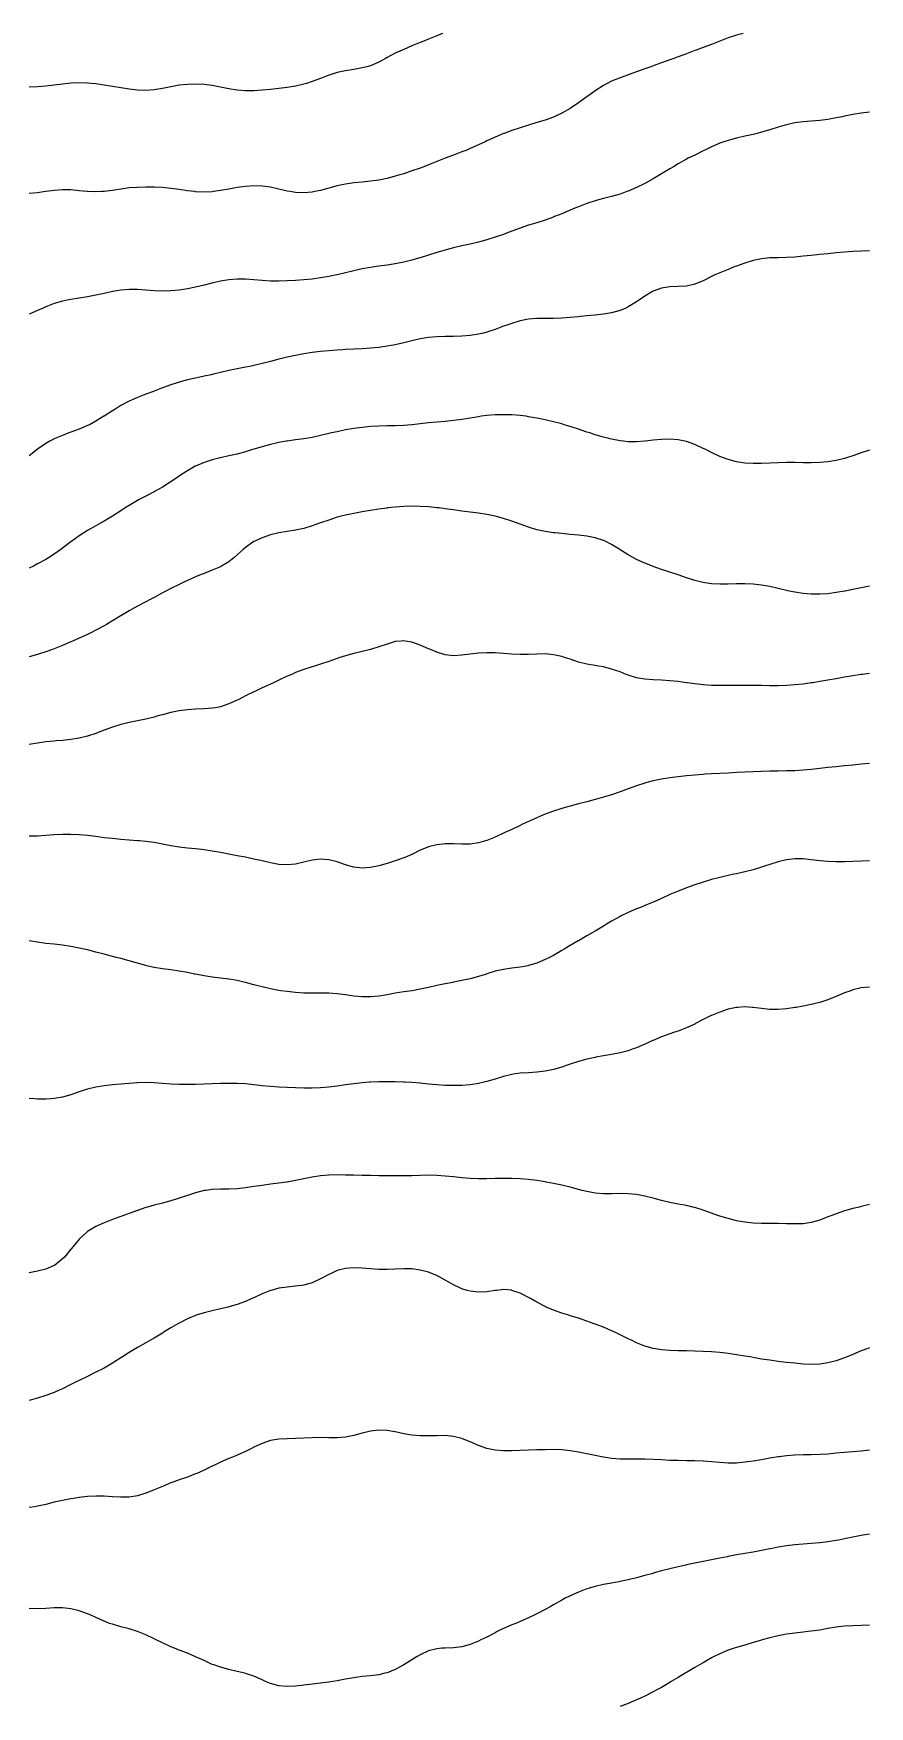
# Model space of a CAD drawing. Header units: metres. Extents: x 410949 to 411151, y 3924149 to 3924351.
# Drawn here: x 411049.9 to 411150.9, y 3924149.1 to 3924351.1 of the extents above; entities that cross this region are included whole.
import ezdxf

# ---------------------------------------------------------------- set-up
doc = ezdxf.new("R2010")
doc.units = ezdxf.units.M
doc.layers.add('C-CONTO-1FT', color=8, linetype='Continuous')

msp = doc.modelspace()

# ---------------------------------------------------------------- linework, layer by layer
at = {"layer": 'C-CONTO-1FT'}
for points in [[(411135.6, 3924351.12), (411134.8, 3924350.91), (411133.79, 3924350.58), (411132.79, 3924350.2), (411132.58, 3924350.12), (411131.78, 3924349.8), (411130.78, 3924349.42), (411129.95, 3924349.11), (411129.77, 3924349.05), (411128.77, 3924348.68), (411127.76, 3924348.31), (411127.22, 3924348.11), (411126.76, 3924347.94), (411125.75, 3924347.58), (411124.75, 3924347.21), (411124.44, 3924347.1), (411123.74, 3924346.85), (411122.74, 3924346.48), (411121.73, 3924346.13), (411121.64, 3924346.1), (411120.73, 3924345.78), (411119.72, 3924345.36), (411119.19, 3924345.09), (411118.72, 3924344.84), (411117.71, 3924344.19), (411117.57, 3924344.09), (411116.71, 3924343.48), (411116.16, 3924343.08), (411115.7, 3924342.76), (411114.7, 3924342.08), (411114.7, 3924342.08), (411113.69, 3924341.5), (411112.79, 3924341.07), (411112.69, 3924341.03), (411111.68, 3924340.67), (411110.68, 3924340.37), (411109.68, 3924340.07), (411109.67, 3924340.07), (411108.67, 3924339.74), (411107.66, 3924339.4), (411106.75, 3924339.06), (411106.66, 3924339.03), (411105.65, 3924338.61), (411104.65, 3924338.15), (411104.45, 3924338.06), (411103.64, 3924337.68), (411102.64, 3924337.23), (411102.21, 3924337.05), (411101.63, 3924336.82), (411100.63, 3924336.44), (411099.62, 3924336.05), (411099.62, 3924336.05), (411098.62, 3924335.66), (411097.61, 3924335.26), (411097.03, 3924335.04), (411096.61, 3924334.88), (411095.6, 3924334.52), (411094.6, 3924334.18), (411094.13, 3924334.04), (411093.59, 3924333.88), (411092.59, 3924333.62), (411091.58, 3924333.43), (411090.58, 3924333.29), (411089.57, 3924333.18), (411088.57, 3924333.07), (411088.35, 3924333.03), (411087.56, 3924332.92), (411086.56, 3924332.71), (411085.55, 3924332.44), (411084.55, 3924332.17), (411083.88, 3924332.03), (411083.54, 3924331.97), (411082.54, 3924331.89), (411081.53, 3924331.93), (411080.88, 3924332.03), (411080.53, 3924332.09), (411079.52, 3924332.33), (411078.52, 3924332.56), (411077.51, 3924332.7), (411076.51, 3924332.72), (411075.5, 3924332.66), (411074.5, 3924332.52), (411073.49, 3924332.34), (411072.49, 3924332.15), (411071.62, 3924332.03), (411071.48, 3924332.01), (411070.48, 3924331.97), (411069.47, 3924332.02), (411069.36, 3924332.03), (411068.47, 3924332.14), (411067.46, 3924332.29), (411066.46, 3924332.42), (411065.45, 3924332.52), (411064.45, 3924332.57), (411063.44, 3924332.58), (411062.44, 3924332.54), (411061.43, 3924332.47), (411060.43, 3924332.34), (411059.42, 3924332.18), (411058.42, 3924332.05), (411058.15, 3924332.03), (411057.41, 3924331.99), (411056.41, 3924332.03), (411056.37, 3924332.03), (411055.4, 3924332.14), (411054.4, 3924332.24), (411053.39, 3924332.26), (411052.39, 3924332.17), (411051.38, 3924332.03), (411051.35, 3924332.03), (411050.38, 3924331.9), (411049.37, 3924331.8)], [(411099.3, 3924351.12), (411098.62, 3924350.83), (411097.61, 3924350.42), (411096.85, 3924350.12), (411096.61, 3924350.02), (411095.6, 3924349.62), (411094.6, 3924349.2), (411094.4, 3924349.11), (411093.59, 3924348.74), (411092.59, 3924348.21), (411092.4, 3924348.11), (411091.58, 3924347.67), (411090.58, 3924347.23), (411090.14, 3924347.1), (411089.57, 3924346.96), (411088.57, 3924346.79), (411087.56, 3924346.63), (411086.56, 3924346.4), (411085.59, 3924346.1), (411085.55, 3924346.09), (411084.55, 3924345.69), (411083.54, 3924345.31), (411082.88, 3924345.09), (411082.54, 3924344.99), (411081.53, 3924344.76), (411080.53, 3924344.61), (411079.52, 3924344.49), (411078.52, 3924344.37), (411077.51, 3924344.26), (411076.51, 3924344.18), (411075.5, 3924344.18), (411074.5, 3924344.28), (411073.49, 3924344.45), (411072.49, 3924344.66), (411071.48, 3924344.84), (411070.48, 3924344.96), (411069.47, 3924345.01), (411068.47, 3924344.98), (411067.46, 3924344.87), (411066.46, 3924344.68), (411065.45, 3924344.47), (411064.45, 3924344.3), (411063.44, 3924344.22), (411062.44, 3924344.26), (411061.43, 3924344.38), (411060.43, 3924344.56), (411059.42, 3924344.74), (411058.42, 3924344.9), (411057.41, 3924345.04), (411056.83, 3924345.09), (411056.41, 3924345.14), (411055.4, 3924345.18), (411054.4, 3924345.14), (411054.05, 3924345.09), (411053.39, 3924345.02), (411052.39, 3924344.88), (411051.38, 3924344.76), (411050.38, 3924344.69), (411049.37, 3924344.65)], [(411150.88, 3924341.63), (411149.87, 3924341.52), (411148.87, 3924341.34), (411147.86, 3924341.13), (411147.59, 3924341.07), (411146.86, 3924340.92), (411145.85, 3924340.75), (411144.85, 3924340.62), (411143.84, 3924340.53), (411142.84, 3924340.45), (411141.83, 3924340.32), (411140.83, 3924340.11), (411140.67, 3924340.07), (411139.82, 3924339.83), (411138.82, 3924339.5), (411137.81, 3924339.2), (411137.31, 3924339.06), (411136.81, 3924338.94), (411135.8, 3924338.71), (411134.8, 3924338.48), (411133.79, 3924338.22), (411133.28, 3924338.06), (411132.79, 3924337.88), (411131.78, 3924337.44), (411130.96, 3924337.05), (411130.78, 3924336.96), (411129.77, 3924336.45), (411128.97, 3924336.05), (411128.77, 3924335.94), (411127.76, 3924335.39), (411127.18, 3924335.04), (411126.76, 3924334.8), (411125.75, 3924334.17), (411125.55, 3924334.04), (411124.75, 3924333.57), (411123.8, 3924333.03), (411123.74, 3924333.01), (411122.74, 3924332.52), (411121.73, 3924332.09), (411121.57, 3924332.03), (411120.73, 3924331.74), (411119.72, 3924331.44), (411118.72, 3924331.18), (411118.14, 3924331.02), (411117.71, 3924330.91), (411116.71, 3924330.59), (411115.7, 3924330.21), (411115.26, 3924330.02), (411114.7, 3924329.78), (411113.69, 3924329.35), (411112.83, 3924329.02), (411112.69, 3924328.96), (411111.68, 3924328.6), (411110.68, 3924328.28), (411109.83, 3924328.01), (411109.67, 3924327.96), (411108.67, 3924327.6), (411107.66, 3924327.24), (411107.02, 3924327.01), (411106.66, 3924326.87), (411105.65, 3924326.51), (411104.65, 3924326.19), (411103.93, 3924326), (411103.64, 3924325.92), (411102.64, 3924325.68), (411101.63, 3924325.47), (411100.63, 3924325.24), (411099.72, 3924325), (411099.62, 3924324.97), (411098.62, 3924324.67), (411097.61, 3924324.36), (411096.61, 3924324.05), (411096.39, 3924323.99), (411095.6, 3924323.77), (411094.6, 3924323.52), (411093.59, 3924323.32), (411092.59, 3924323.16), (411091.58, 3924323.02), (411091.32, 3924322.99), (411090.58, 3924322.87), (411089.57, 3924322.69), (411088.57, 3924322.47), (411087.56, 3924322.23), (411086.56, 3924321.98), (411086.54, 3924321.98), (411085.55, 3924321.77), (411084.55, 3924321.6), (411083.54, 3924321.47), (411082.54, 3924321.37), (411081.53, 3924321.3), (411080.53, 3924321.24), (411079.52, 3924321.21), (411078.52, 3924321.23), (411077.51, 3924321.3), (411076.51, 3924321.39), (411075.5, 3924321.45), (411074.5, 3924321.45), (411073.49, 3924321.36), (411072.49, 3924321.2), (411071.48, 3924320.99), (411071.44, 3924320.98), (411070.48, 3924320.74), (411069.47, 3924320.5), (411068.47, 3924320.29), (411067.46, 3924320.13), (411066.46, 3924320.04), (411065.45, 3924320.02), (411064.45, 3924320.06), (411063.44, 3924320.15), (411062.44, 3924320.22), (411061.43, 3924320.22), (411060.43, 3924320.13), (411059.47, 3924319.97), (411059.42, 3924319.96), (411058.42, 3924319.74), (411057.41, 3924319.53), (411056.41, 3924319.34), (411055.4, 3924319.18), (411054.4, 3924319.01), (411054.17, 3924318.97), (411053.39, 3924318.8), (411052.39, 3924318.51), (411051.38, 3924318.12), (411051.04, 3924317.96), (411050.38, 3924317.66), (411049.37, 3924317.22)], [(411150.88, 3924324.89), (411149.87, 3924324.85), (411148.87, 3924324.8), (411147.86, 3924324.73), (411146.86, 3924324.63), (411145.85, 3924324.53), (411144.85, 3924324.43), (411143.84, 3924324.32), (411142.84, 3924324.22), (411141.83, 3924324.13), (411140.83, 3924324.07), (411139.82, 3924324.05), (411138.82, 3924324.02), (411138.52, 3924323.99), (411137.81, 3924323.92), (411136.81, 3924323.7), (411135.8, 3924323.39), (411134.8, 3924323.04), (411134.63, 3924322.99), (411133.79, 3924322.63), (411132.79, 3924322.23), (411132.19, 3924321.98), (411131.78, 3924321.77), (411130.78, 3924321.27), (411130.05, 3924320.98), (411129.77, 3924320.85), (411128.77, 3924320.63), (411127.76, 3924320.58), (411126.76, 3924320.54), (411125.75, 3924320.38), (411124.75, 3924320.03), (411124.65, 3924319.97), (411123.74, 3924319.42), (411123.09, 3924318.97), (411122.74, 3924318.72), (411121.73, 3924318.1), (411121.43, 3924317.96), (411120.73, 3924317.66), (411119.72, 3924317.38), (411118.72, 3924317.22), (411117.71, 3924317.12), (411116.71, 3924317.03), (411115.96, 3924316.96), (411115.7, 3924316.93), (411114.7, 3924316.83), (411113.69, 3924316.76), (411112.69, 3924316.73), (411111.68, 3924316.73), (411110.68, 3924316.7), (411109.67, 3924316.61), (411108.67, 3924316.41), (411107.66, 3924316.12), (411107.18, 3924315.95), (411106.66, 3924315.77), (411105.65, 3924315.39), (411104.65, 3924315.05), (411104.24, 3924314.95), (411103.64, 3924314.8), (411102.64, 3924314.64), (411101.63, 3924314.56), (411100.63, 3924314.53), (411099.62, 3924314.52), (411098.62, 3924314.5), (411097.61, 3924314.41), (411096.61, 3924314.25), (411095.6, 3924314.03), (411095.25, 3924313.94), (411094.6, 3924313.78), (411093.59, 3924313.55), (411092.59, 3924313.35), (411091.58, 3924313.21), (411090.58, 3924313.12), (411089.57, 3924313.06), (411088.57, 3924313.01), (411087.56, 3924312.96), (411087.26, 3924312.94), (411086.56, 3924312.89), (411085.55, 3924312.81), (411084.55, 3924312.72), (411083.54, 3924312.61), (411082.54, 3924312.45), (411081.53, 3924312.26), (411080.53, 3924312.04), (411080.06, 3924311.93), (411079.52, 3924311.8), (411078.52, 3924311.53), (411077.51, 3924311.28), (411076.51, 3924311.03), (411076, 3924310.93), (411075.5, 3924310.82), (411074.5, 3924310.63), (411073.49, 3924310.43), (411072.49, 3924310.2), (411071.48, 3924309.96), (411071.33, 3924309.92), (411070.48, 3924309.73), (411069.47, 3924309.52), (411068.47, 3924309.3), (411067.46, 3924309.03), (411067.11, 3924308.92), (411066.46, 3924308.7), (411065.45, 3924308.32), (411064.45, 3924307.94), (411064.36, 3924307.91), (411063.44, 3924307.57), (411062.44, 3924307.19), (411061.8, 3924306.91), (411061.43, 3924306.74), (411060.43, 3924306.19), (411059.95, 3924305.9), (411059.42, 3924305.57), (411058.42, 3924304.91), (411058.39, 3924304.9), (411057.41, 3924304.32), (411056.63, 3924303.89), (411056.41, 3924303.78), (411055.4, 3924303.36), (411054.4, 3924302.97), (411054.17, 3924302.89), (411053.39, 3924302.6), (411052.39, 3924302.17), (411051.86, 3924301.88), (411051.38, 3924301.61), (411050.38, 3924300.92), (411050.31, 3924300.88), (411049.37, 3924300.14)], [(411150.88, 3924300.83), (411149.87, 3924300.5), (411148.87, 3924300.12), (411148.11, 3924299.87), (411147.86, 3924299.8), (411146.86, 3924299.57), (411145.85, 3924299.42), (411144.85, 3924299.34), (411143.84, 3924299.3), (411142.84, 3924299.3), (411141.83, 3924299.31), (411140.83, 3924299.31), (411139.82, 3924299.29), (411138.82, 3924299.25), (411137.81, 3924299.21), (411136.81, 3924299.2), (411135.8, 3924299.26), (411134.8, 3924299.41), (411133.79, 3924299.67), (411133.25, 3924299.87), (411132.79, 3924300.05), (411131.78, 3924300.52), (411131.09, 3924300.88), (411130.78, 3924301.03), (411129.77, 3924301.48), (411128.77, 3924301.84), (411128.57, 3924301.88), (411127.76, 3924302.05), (411126.76, 3924302.13), (411125.75, 3924302.12), (411124.75, 3924302.01), (411123.77, 3924301.88), (411123.74, 3924301.88), (411122.74, 3924301.8), (411121.73, 3924301.81), (411121.14, 3924301.88), (411120.73, 3924301.93), (411119.72, 3924302.14), (411118.72, 3924302.4), (411117.71, 3924302.68), (411117.07, 3924302.89), (411116.71, 3924303), (411115.7, 3924303.33), (411114.7, 3924303.67), (411113.97, 3924303.89), (411113.69, 3924303.98), (411112.69, 3924304.24), (411111.68, 3924304.46), (411110.68, 3924304.66), (411109.67, 3924304.85), (411109.4, 3924304.9), (411108.67, 3924304.99), (411107.66, 3924305.07), (411106.66, 3924305.09), (411105.65, 3924305.06), (411104.65, 3924304.98), (411103.97, 3924304.9), (411103.64, 3924304.85), (411102.64, 3924304.69), (411101.63, 3924304.52), (411100.63, 3924304.38), (411099.62, 3924304.28), (411098.62, 3924304.2), (411097.61, 3924304.11), (411096.61, 3924304), (411095.63, 3924303.89), (411095.6, 3924303.89), (411094.6, 3924303.81), (411093.59, 3924303.77), (411092.59, 3924303.75), (411091.58, 3924303.72), (411090.58, 3924303.66), (411089.57, 3924303.57), (411088.57, 3924303.43), (411087.56, 3924303.26), (411086.56, 3924303.04), (411085.88, 3924302.89), (411085.55, 3924302.81), (411084.55, 3924302.57), (411083.54, 3924302.36), (411082.54, 3924302.2), (411081.53, 3924302.05), (411080.53, 3924301.91), (411080.39, 3924301.88), (411079.52, 3924301.72), (411078.52, 3924301.5), (411077.51, 3924301.23), (411076.51, 3924300.93), (411076.32, 3924300.88), (411075.5, 3924300.63), (411074.5, 3924300.35), (411073.49, 3924300.11), (411072.49, 3924299.89), (411072.42, 3924299.87), (411071.48, 3924299.64), (411070.48, 3924299.32), (411069.47, 3924298.9), (411069.4, 3924298.87), (411068.47, 3924298.33), (411067.76, 3924297.86), (411067.46, 3924297.66), (411066.46, 3924296.97), (411066.28, 3924296.86), (411065.45, 3924296.34), (411064.56, 3924295.85), (411064.45, 3924295.79), (411063.44, 3924295.27), (411062.64, 3924294.85), (411062.44, 3924294.74), (411061.43, 3924294.14), (411060.95, 3924293.84), (411060.43, 3924293.5), (411059.42, 3924292.85), (411059.41, 3924292.84), (411058.42, 3924292.23), (411057.7, 3924291.83), (411057.41, 3924291.67), (411056.41, 3924291.1), (411055.95, 3924290.83), (411055.4, 3924290.47), (411054.5, 3924289.82), (411054.4, 3924289.74), (411053.39, 3924288.97), (411053.19, 3924288.82), (411052.39, 3924288.26), (411051.69, 3924287.81), (411051.38, 3924287.63), (411050.38, 3924287.07), (411049.88, 3924286.81), (411049.37, 3924286.55)], [(411150.88, 3924284.38), (411149.87, 3924284.19), (411148.87, 3924283.98), (411147.94, 3924283.79), (411147.86, 3924283.77), (411146.86, 3924283.61), (411145.85, 3924283.48), (411144.85, 3924283.42), (411143.84, 3924283.42), (411142.84, 3924283.49), (411141.83, 3924283.65), (411141.18, 3924283.79), (411140.83, 3924283.87), (411139.82, 3924284.12), (411138.82, 3924284.35), (411137.81, 3924284.53), (411136.81, 3924284.64), (411135.8, 3924284.68), (411134.8, 3924284.67), (411133.79, 3924284.64), (411132.79, 3924284.62), (411131.78, 3924284.68), (411130.97, 3924284.8), (411130.78, 3924284.83), (411129.77, 3924285.07), (411128.77, 3924285.39), (411127.76, 3924285.75), (411127.62, 3924285.8), (411126.76, 3924286.09), (411125.75, 3924286.42), (411124.75, 3924286.77), (411124.65, 3924286.81), (411123.74, 3924287.16), (411122.74, 3924287.62), (411122.36, 3924287.81), (411121.73, 3924288.17), (411120.73, 3924288.79), (411120.69, 3924288.82), (411119.72, 3924289.41), (411118.93, 3924289.82), (411118.72, 3924289.91), (411117.71, 3924290.22), (411116.71, 3924290.42), (411115.7, 3924290.55), (411114.7, 3924290.65), (411113.69, 3924290.75), (411112.91, 3924290.83), (411112.69, 3924290.85), (411111.68, 3924290.99), (411110.68, 3924291.2), (411109.67, 3924291.5), (411108.78, 3924291.83), (411108.67, 3924291.87), (411107.66, 3924292.24), (411106.66, 3924292.57), (411105.67, 3924292.84), (411105.65, 3924292.84), (411104.65, 3924293.03), (411103.64, 3924293.19), (411102.64, 3924293.33), (411101.63, 3924293.46), (411100.63, 3924293.6), (411099.62, 3924293.74), (411098.88, 3924293.84), (411098.62, 3924293.87), (411097.61, 3924293.97), (411096.61, 3924294.03), (411095.6, 3924294.05), (411094.6, 3924294.01), (411093.59, 3924293.94), (411092.64, 3924293.84), (411092.59, 3924293.83), (411091.58, 3924293.69), (411090.58, 3924293.52), (411089.57, 3924293.36), (411088.57, 3924293.18), (411087.56, 3924292.97), (411087.04, 3924292.84), (411086.56, 3924292.71), (411085.55, 3924292.38), (411084.55, 3924292.02), (411083.99, 3924291.83), (411083.54, 3924291.66), (411082.54, 3924291.36), (411081.53, 3924291.15), (411080.53, 3924291), (411079.52, 3924290.83), (411079.5, 3924290.83), (411078.52, 3924290.58), (411077.51, 3924290.24), (411076.6, 3924289.82), (411076.51, 3924289.77), (411075.5, 3924289.06), (411075.19, 3924288.82), (411074.5, 3924288.17), (411074.08, 3924287.81), (411073.49, 3924287.34), (411072.61, 3924286.81), (411072.49, 3924286.74), (411071.48, 3924286.33), (411070.48, 3924285.94), (411070.15, 3924285.8), (411069.47, 3924285.53), (411068.47, 3924285.08), (411067.87, 3924284.8), (411067.46, 3924284.6), (411066.46, 3924284.1), (411065.87, 3924283.79), (411065.45, 3924283.57), (411064.45, 3924283.03), (411063.99, 3924282.79), (411063.44, 3924282.5), (411062.44, 3924281.98), (411062.09, 3924281.78), (411061.43, 3924281.42), (411060.43, 3924280.82), (411060.35, 3924280.78), (411059.42, 3924280.21), (411058.69, 3924279.77), (411058.42, 3924279.62), (411057.41, 3924279.07), (411056.81, 3924278.77), (411056.41, 3924278.57), (411055.4, 3924278.11), (411054.6, 3924277.76), (411054.4, 3924277.67), (411053.39, 3924277.24), (411052.39, 3924276.83), (411052.17, 3924276.76), (411051.38, 3924276.47), (411050.38, 3924276.16), (411049.37, 3924275.87)], [(411150.88, 3924273.84), (411150.02, 3924273.74), (411149.87, 3924273.72), (411148.87, 3924273.57), (411147.86, 3924273.4), (411146.86, 3924273.22), (411145.85, 3924273.04), (411144.85, 3924272.87), (411144.04, 3924272.74), (411143.84, 3924272.71), (411142.84, 3924272.57), (411141.83, 3924272.47), (411140.83, 3924272.41), (411139.82, 3924272.38), (411138.82, 3924272.38), (411137.81, 3924272.4), (411136.81, 3924272.42), (411135.8, 3924272.42), (411134.8, 3924272.41), (411133.79, 3924272.4), (411132.79, 3924272.39), (411131.78, 3924272.42), (411130.78, 3924272.49), (411129.77, 3924272.61), (411128.83, 3924272.74), (411128.77, 3924272.74), (411127.76, 3924272.87), (411126.76, 3924272.97), (411125.75, 3924273.03), (411124.75, 3924273.07), (411123.74, 3924273.15), (411122.74, 3924273.34), (411121.73, 3924273.65), (411121.49, 3924273.74), (411120.73, 3924274.04), (411119.72, 3924274.39), (411118.72, 3924274.65), (411118.14, 3924274.75), (411117.71, 3924274.82), (411116.71, 3924274.98), (411115.7, 3924275.22), (411114.7, 3924275.56), (411114.14, 3924275.75), (411113.69, 3924275.89), (411112.69, 3924276.12), (411111.68, 3924276.22), (411110.68, 3924276.2), (411109.67, 3924276.15), (411108.67, 3924276.14), (411107.66, 3924276.19), (411106.66, 3924276.27), (411105.65, 3924276.34), (411104.65, 3924276.36), (411103.64, 3924276.3), (411102.64, 3924276.17), (411101.63, 3924276.05), (411100.63, 3924276), (411099.62, 3924276.12), (411098.62, 3924276.41), (411097.82, 3924276.76), (411097.61, 3924276.84), (411096.61, 3924277.28), (411095.6, 3924277.63), (411094.77, 3924277.76), (411094.6, 3924277.79), (411094.3, 3924277.76), (411093.59, 3924277.7), (411092.59, 3924277.4), (411091.58, 3924277.05), (411090.59, 3924276.76), (411090.58, 3924276.75), (411089.57, 3924276.49), (411088.57, 3924276.26), (411087.56, 3924276), (411086.77, 3924275.75), (411086.56, 3924275.68), (411085.55, 3924275.31), (411084.55, 3924274.98), (411083.82, 3924274.75), (411083.54, 3924274.66), (411082.54, 3924274.34), (411081.53, 3924273.95), (411081.1, 3924273.74), (411080.53, 3924273.51), (411079.52, 3924273.05), (411078.88, 3924272.74), (411078.52, 3924272.57), (411077.51, 3924272.11), (411076.7, 3924271.73), (411076.51, 3924271.63), (411075.5, 3924271.14), (411074.68, 3924270.73), (411074.5, 3924270.63), (411073.49, 3924270.17), (411072.49, 3924269.84), (411071.86, 3924269.72), (411071.48, 3924269.65), (411070.48, 3924269.57), (411069.47, 3924269.54), (411068.47, 3924269.48), (411067.46, 3924269.35), (411066.46, 3924269.14), (411065.45, 3924268.86), (411064.92, 3924268.72), (411064.45, 3924268.58), (411063.44, 3924268.34), (411062.44, 3924268.14), (411061.43, 3924267.94), (411060.49, 3924267.71), (411060.43, 3924267.7), (411059.42, 3924267.37), (411058.42, 3924266.99), (411057.68, 3924266.71), (411057.41, 3924266.61), (411056.41, 3924266.29), (411055.4, 3924266.05), (411054.4, 3924265.89), (411053.39, 3924265.77), (411052.62, 3924265.7), (411052.39, 3924265.68), (411051.38, 3924265.58), (411050.38, 3924265.45), (411049.37, 3924265.26)], [(411150.88, 3924262.98), (411149.87, 3924262.9), (411148.87, 3924262.8), (411147.86, 3924262.69), (411147.82, 3924262.69), (411146.86, 3924262.59), (411145.85, 3924262.48), (411144.85, 3924262.37), (411143.84, 3924262.26), (411142.84, 3924262.17), (411141.83, 3924262.11), (411140.83, 3924262.08), (411139.82, 3924262.07), (411138.82, 3924262.06), (411137.81, 3924262.03), (411136.81, 3924261.98), (411135.8, 3924261.93), (411134.8, 3924261.88), (411133.79, 3924261.83), (411132.79, 3924261.79), (411131.78, 3924261.74), (411130.96, 3924261.68), (411130.78, 3924261.67), (411129.77, 3924261.57), (411128.77, 3924261.48), (411127.76, 3924261.38), (411126.76, 3924261.26), (411125.75, 3924261.11), (411124.75, 3924260.89), (411123.99, 3924260.68), (411123.74, 3924260.6), (411122.74, 3924260.27), (411121.73, 3924259.91), (411121.07, 3924259.67), (411120.73, 3924259.55), (411119.72, 3924259.21), (411118.72, 3924258.9), (411117.9, 3924258.67), (411117.71, 3924258.62), (411116.71, 3924258.37), (411115.7, 3924258.12), (411114.7, 3924257.84), (411114.1, 3924257.66), (411113.69, 3924257.54), (411112.69, 3924257.21), (411111.68, 3924256.85), (411111.19, 3924256.66), (411110.68, 3924256.44), (411109.67, 3924255.98), (411108.96, 3924255.65), (411108.67, 3924255.5), (411107.66, 3924255.02), (411106.83, 3924254.65), (411106.66, 3924254.56), (411105.65, 3924254.1), (411104.65, 3924253.69), (411104.49, 3924253.64), (411103.64, 3924253.4), (411102.64, 3924253.26), (411101.63, 3924253.24), (411100.63, 3924253.27), (411099.62, 3924253.28), (411098.62, 3924253.18), (411097.61, 3924252.93), (411096.92, 3924252.64), (411096.61, 3924252.5), (411095.6, 3924252.01), (411094.75, 3924251.63), (411094.6, 3924251.58), (411093.59, 3924251.24), (411092.59, 3924250.92), (411091.59, 3924250.63), (411091.58, 3924250.62), (411090.58, 3924250.41), (411089.57, 3924250.33), (411088.57, 3924250.46), (411087.99, 3924250.63), (411087.56, 3924250.76), (411086.56, 3924251.12), (411085.55, 3924251.37), (411084.55, 3924251.43), (411083.54, 3924251.3), (411082.54, 3924251.07), (411081.53, 3924250.84), (411080.53, 3924250.73), (411079.52, 3924250.79), (411078.52, 3924250.99), (411077.51, 3924251.22), (411076.51, 3924251.45), (411075.66, 3924251.63), (411075.5, 3924251.66), (411074.5, 3924251.85), (411073.49, 3924252.03), (411072.49, 3924252.22), (411071.48, 3924252.4), (411070.48, 3924252.56), (411069.87, 3924252.64), (411069.47, 3924252.68), (411068.47, 3924252.78), (411067.46, 3924252.9), (411066.46, 3924253.06), (411065.45, 3924253.25), (411064.45, 3924253.43), (411063.44, 3924253.57), (411062.67, 3924253.64), (411062.44, 3924253.66), (411061.43, 3924253.74), (411060.43, 3924253.82), (411059.42, 3924253.91), (411058.42, 3924254.02), (411057.41, 3924254.15), (411056.41, 3924254.27), (411055.4, 3924254.38), (411054.4, 3924254.43), (411053.39, 3924254.42), (411052.39, 3924254.36), (411051.38, 3924254.27), (411050.38, 3924254.21), (411049.37, 3924254.19)], [(411150.88, 3924251.23), (411149.87, 3924251.21), (411148.87, 3924251.17), (411147.86, 3924251.13), (411146.86, 3924251.11), (411145.85, 3924251.15), (411144.85, 3924251.25), (411143.84, 3924251.37), (411142.84, 3924251.46), (411141.83, 3924251.46), (411140.83, 3924251.34), (411139.82, 3924251.1), (411138.82, 3924250.8), (411138.3, 3924250.63), (411137.81, 3924250.47), (411136.81, 3924250.16), (411135.8, 3924249.9), (411134.8, 3924249.68), (411134.5, 3924249.62), (411133.79, 3924249.47), (411132.79, 3924249.23), (411131.78, 3924248.96), (411130.78, 3924248.66), (411130.64, 3924248.62), (411129.77, 3924248.33), (411128.77, 3924247.97), (411127.87, 3924247.61), (411127.76, 3924247.57), (411126.76, 3924247.15), (411125.75, 3924246.68), (411125.59, 3924246.61), (411124.75, 3924246.24), (411123.74, 3924245.82), (411123.2, 3924245.6), (411122.74, 3924245.42), (411121.73, 3924245), (411120.86, 3924244.6), (411120.73, 3924244.53), (411119.72, 3924243.96), (411119.11, 3924243.59), (411118.72, 3924243.35), (411117.71, 3924242.74), (411117.45, 3924242.59), (411116.71, 3924242.17), (411115.7, 3924241.59), (411115.69, 3924241.58), (411114.7, 3924241.01), (411113.99, 3924240.58), (411113.69, 3924240.4), (411112.69, 3924239.82), (411112.23, 3924239.57), (411111.68, 3924239.3), (411110.68, 3924238.88), (411109.67, 3924238.58), (411109.61, 3924238.57), (411108.67, 3924238.41), (411107.66, 3924238.29), (411106.66, 3924238.13), (411105.65, 3924237.9), (411104.65, 3924237.58), (411104.59, 3924237.56), (411103.64, 3924237.26), (411102.64, 3924236.98), (411101.63, 3924236.77), (411100.63, 3924236.58), (411100.53, 3924236.56), (411099.62, 3924236.38), (411098.62, 3924236.16), (411097.61, 3924235.93), (411096.61, 3924235.72), (411095.64, 3924235.55), (411095.6, 3924235.55), (411094.6, 3924235.4), (411093.59, 3924235.24), (411092.59, 3924235.07), (411091.58, 3924234.91), (411090.58, 3924234.81), (411089.57, 3924234.82), (411088.57, 3924234.91), (411087.56, 3924235.06), (411086.56, 3924235.19), (411085.55, 3924235.26), (411084.55, 3924235.27), (411083.54, 3924235.25), (411082.54, 3924235.26), (411081.53, 3924235.32), (411080.53, 3924235.44), (411079.74, 3924235.55), (411079.52, 3924235.59), (411078.52, 3924235.78), (411077.51, 3924236.01), (411076.51, 3924236.28), (411075.5, 3924236.55), (411075.45, 3924236.56), (411074.5, 3924236.77), (411073.49, 3924236.93), (411072.49, 3924237.05), (411071.48, 3924237.18), (411070.48, 3924237.34), (411069.47, 3924237.53), (411069.33, 3924237.56), (411068.47, 3924237.74), (411067.46, 3924237.92), (411066.46, 3924238.06), (411065.45, 3924238.19), (411064.45, 3924238.36), (411063.55, 3924238.57), (411063.44, 3924238.59), (411062.44, 3924238.88), (411061.43, 3924239.16), (411060.43, 3924239.43), (411059.88, 3924239.57), (411059.42, 3924239.69), (411058.42, 3924239.95), (411057.41, 3924240.22), (411056.41, 3924240.48), (411055.99, 3924240.58), (411055.4, 3924240.7), (411054.4, 3924240.88), (411053.39, 3924241.03), (411052.39, 3924241.15), (411051.38, 3924241.27), (411050.38, 3924241.41), (411049.37, 3924241.57)], [(411150.88, 3924235.99), (411149.87, 3924235.88), (411148.87, 3924235.64), (411148.62, 3924235.55), (411147.86, 3924235.29), (411146.86, 3924234.86), (411146.1, 3924234.55), (411145.85, 3924234.45), (411144.85, 3924234.12), (411143.84, 3924233.87), (411142.84, 3924233.67), (411142.01, 3924233.54), (411141.83, 3924233.51), (411140.83, 3924233.37), (411139.82, 3924233.29), (411138.82, 3924233.3), (411137.81, 3924233.4), (411136.81, 3924233.54), (411136.7, 3924233.54), (411135.8, 3924233.6), (411134.95, 3924233.54), (411134.8, 3924233.53), (411133.79, 3924233.32), (411132.79, 3924232.98), (411131.78, 3924232.55), (411131.76, 3924232.54), (411130.78, 3924232.06), (411129.77, 3924231.54), (411129.75, 3924231.53), (411128.77, 3924231.08), (411127.76, 3924230.68), (411127.33, 3924230.53), (411126.76, 3924230.33), (411125.75, 3924229.97), (411124.75, 3924229.54), (411124.71, 3924229.52), (411123.74, 3924229.08), (411122.74, 3924228.66), (411122.32, 3924228.52), (411121.73, 3924228.31), (411120.73, 3924228.05), (411119.72, 3924227.84), (411118.72, 3924227.67), (411117.81, 3924227.51), (411117.71, 3924227.49), (411116.71, 3924227.27), (411115.7, 3924227), (411114.7, 3924226.68), (411114.22, 3924226.51), (411113.69, 3924226.33), (411112.69, 3924226.03), (411111.68, 3924225.82), (411110.68, 3924225.7), (411109.67, 3924225.64), (411108.67, 3924225.58), (411108.07, 3924225.5), (411107.66, 3924225.45), (411106.66, 3924225.2), (411105.65, 3924224.88), (411104.65, 3924224.57), (411104.33, 3924224.5), (411103.64, 3924224.34), (411102.64, 3924224.2), (411101.63, 3924224.12), (411100.63, 3924224.1), (411099.62, 3924224.12), (411098.62, 3924224.19), (411097.61, 3924224.28), (411096.61, 3924224.38), (411095.6, 3924224.46), (411094.76, 3924224.5), (411094.6, 3924224.5), (411093.59, 3924224.53), (411092.59, 3924224.54), (411091.58, 3924224.53), (411090.58, 3924224.51), (411090.45, 3924224.5), (411089.57, 3924224.44), (411088.57, 3924224.32), (411087.56, 3924224.18), (411086.56, 3924224.04), (411085.55, 3924223.92), (411084.55, 3924223.83), (411083.54, 3924223.79), (411082.54, 3924223.79), (411081.53, 3924223.82), (411080.53, 3924223.85), (411079.52, 3924223.9), (411078.52, 3924223.98), (411077.51, 3924224.08), (411076.51, 3924224.2), (411075.5, 3924224.3), (411074.5, 3924224.35), (411073.49, 3924224.36), (411072.49, 3924224.33), (411071.48, 3924224.3), (411070.48, 3924224.27), (411069.47, 3924224.24), (411068.47, 3924224.22), (411067.46, 3924224.22), (411066.46, 3924224.26), (411065.45, 3924224.34), (411064.45, 3924224.43), (411063.44, 3924224.47), (411062.44, 3924224.44), (411061.43, 3924224.35), (411060.43, 3924224.26), (411059.42, 3924224.17), (411058.42, 3924224.07), (411057.41, 3924223.92), (411056.41, 3924223.66), (411055.89, 3924223.49), (411055.4, 3924223.33), (411054.4, 3924222.98), (411053.39, 3924222.7), (411052.39, 3924222.52), (411051.98, 3924222.49), (411051.38, 3924222.45), (411050.38, 3924222.47), (411050.02, 3924222.49), (411049.37, 3924222.53)], [(411150.88, 3924209.75), (411149.87, 3924209.48), (411149.64, 3924209.42), (411148.87, 3924209.24), (411147.86, 3924208.97), (411146.86, 3924208.63), (411146.32, 3924208.42), (411145.85, 3924208.23), (411144.85, 3924207.84), (411143.84, 3924207.55), (411142.84, 3924207.41), (411142.82, 3924207.41), (411141.83, 3924207.39), (411140.88, 3924207.41), (411140.83, 3924207.41), (411139.82, 3924207.43), (411138.82, 3924207.44), (411137.81, 3924207.45), (411136.81, 3924207.5), (411135.8, 3924207.61), (411134.8, 3924207.78), (411133.79, 3924208.03), (411132.79, 3924208.34), (411132.54, 3924208.42), (411131.78, 3924208.69), (411130.78, 3924209.05), (411129.77, 3924209.37), (411129.54, 3924209.42), (411128.77, 3924209.6), (411127.76, 3924209.78), (411126.76, 3924209.97), (411125.75, 3924210.21), (411125.01, 3924210.43), (411124.75, 3924210.49), (411123.74, 3924210.75), (411122.74, 3924210.94), (411121.73, 3924211.03), (411120.73, 3924211.05), (411119.72, 3924211.03), (411118.72, 3924211.03), (411117.71, 3924211.11), (411116.71, 3924211.29), (411116.14, 3924211.43), (411115.7, 3924211.55), (411114.7, 3924211.83), (411113.69, 3924212.08), (411112.69, 3924212.29), (411111.83, 3924212.44), (411111.68, 3924212.46), (411110.68, 3924212.62), (411109.67, 3924212.76), (411108.67, 3924212.85), (411107.66, 3924212.89), (411106.66, 3924212.89), (411105.65, 3924212.86), (411104.65, 3924212.83), (411103.64, 3924212.84), (411102.64, 3924212.89), (411101.63, 3924212.97), (411100.63, 3924213.07), (411099.62, 3924213.17), (411098.62, 3924213.24), (411097.61, 3924213.26), (411096.61, 3924213.24), (411095.6, 3924213.21), (411094.6, 3924213.19), (411093.59, 3924213.18), (411092.59, 3924213.19), (411091.58, 3924213.21), (411090.58, 3924213.22), (411089.57, 3924213.24), (411088.57, 3924213.27), (411087.56, 3924213.3), (411086.56, 3924213.33), (411085.55, 3924213.3), (411084.55, 3924213.21), (411083.54, 3924213.04), (411082.54, 3924212.83), (411081.53, 3924212.63), (411080.53, 3924212.45), (411080.44, 3924212.44), (411079.52, 3924212.31), (411078.52, 3924212.18), (411077.51, 3924212.05), (411076.51, 3924211.9), (411075.5, 3924211.76), (411074.5, 3924211.65), (411073.49, 3924211.6), (411072.49, 3924211.58), (411071.48, 3924211.54), (411070.66, 3924211.43), (411070.48, 3924211.41), (411069.47, 3924211.16), (411068.47, 3924210.83), (411067.46, 3924210.49), (411067.24, 3924210.43), (411066.46, 3924210.18), (411065.45, 3924209.91), (411064.45, 3924209.65), (411063.64, 3924209.42), (411063.44, 3924209.36), (411062.44, 3924209.03), (411061.43, 3924208.66), (411060.76, 3924208.42), (411060.43, 3924208.29), (411059.42, 3924207.93), (411058.42, 3924207.54), (411058.12, 3924207.41), (411057.41, 3924207.09), (411056.41, 3924206.47), (411056.32, 3924206.41), (411055.4, 3924205.56), (411055.26, 3924205.4), (411054.45, 3924204.4), (411054.4, 3924204.33), (411053.61, 3924203.39), (411053.39, 3924203.16), (411052.41, 3924202.39), (411052.39, 3924202.38), (411051.38, 3924201.94), (411050.38, 3924201.68), (411049.37, 3924201.49)], [(411150.88, 3924192.42), (411150.66, 3924192.34), (411149.87, 3924192.07), (411148.87, 3924191.64), (411148.18, 3924191.33), (411147.86, 3924191.21), (411146.86, 3924190.86), (411145.85, 3924190.61), (411144.85, 3924190.47), (411143.84, 3924190.44), (411142.84, 3924190.48), (411141.83, 3924190.57), (411140.83, 3924190.68), (411139.82, 3924190.8), (411138.82, 3924190.93), (411137.81, 3924191.08), (411136.81, 3924191.26), (411136.44, 3924191.33), (411135.8, 3924191.44), (411134.8, 3924191.6), (411133.79, 3924191.74), (411132.79, 3924191.86), (411131.78, 3924191.95), (411130.78, 3924192.01), (411129.77, 3924192.05), (411128.77, 3924192.07), (411127.76, 3924192.08), (411126.76, 3924192.1), (411125.75, 3924192.18), (411124.77, 3924192.34), (411124.75, 3924192.34), (411123.74, 3924192.64), (411122.74, 3924193.05), (411122.11, 3924193.34), (411121.73, 3924193.53), (411120.73, 3924194.02), (411120.03, 3924194.35), (411119.72, 3924194.49), (411118.72, 3924194.92), (411117.71, 3924195.31), (411117.6, 3924195.35), (411116.71, 3924195.67), (411115.7, 3924196), (411114.7, 3924196.31), (411114.54, 3924196.36), (411113.69, 3924196.63), (411112.69, 3924197), (411111.82, 3924197.36), (411111.68, 3924197.43), (411110.68, 3924197.94), (411109.9, 3924198.37), (411109.67, 3924198.51), (411108.67, 3924199.03), (411107.67, 3924199.37), (411107.66, 3924199.38), (411106.66, 3924199.46), (411105.84, 3924199.37), (411105.65, 3924199.35), (411104.65, 3924199.2), (411103.64, 3924199.15), (411102.64, 3924199.26), (411102.27, 3924199.37), (411101.63, 3924199.57), (411100.63, 3924200.05), (411100.05, 3924200.38), (411099.62, 3924200.61), (411098.62, 3924201.15), (411098.07, 3924201.38), (411097.61, 3924201.56), (411096.61, 3924201.82), (411095.6, 3924201.96), (411094.6, 3924201.99), (411093.59, 3924201.95), (411092.59, 3924201.9), (411091.58, 3924201.9), (411090.58, 3924201.96), (411089.57, 3924202.06), (411088.57, 3924202.11), (411087.56, 3924202.02), (411086.56, 3924201.75), (411085.74, 3924201.38), (411085.55, 3924201.29), (411084.55, 3924200.76), (411083.72, 3924200.38), (411083.54, 3924200.3), (411082.54, 3924200.01), (411081.53, 3924199.87), (411080.53, 3924199.77), (411079.52, 3924199.62), (411078.58, 3924199.37), (411078.52, 3924199.36), (411077.51, 3924198.96), (411076.51, 3924198.48), (411076.26, 3924198.37), (411075.5, 3924198.03), (411074.5, 3924197.66), (411073.49, 3924197.38), (411073.4, 3924197.36), (411072.49, 3924197.15), (411071.48, 3924196.91), (411070.48, 3924196.64), (411069.54, 3924196.36), (411069.47, 3924196.33), (411068.47, 3924195.92), (411067.46, 3924195.43), (411067.32, 3924195.35), (411066.46, 3924194.83), (411065.68, 3924194.35), (411065.45, 3924194.21), (411064.45, 3924193.6), (411064, 3924193.34), (411063.44, 3924193.04), (411062.44, 3924192.47), (411062.23, 3924192.34), (411061.43, 3924191.86), (411060.63, 3924191.33), (411060.43, 3924191.21), (411059.42, 3924190.57), (411059.01, 3924190.33), (411058.42, 3924189.99), (411057.41, 3924189.48), (411057.08, 3924189.32), (411056.41, 3924188.99), (411055.4, 3924188.5), (411055.04, 3924188.32), (411054.4, 3924187.99), (411053.39, 3924187.5), (411052.97, 3924187.31), (411052.39, 3924187.06), (411051.38, 3924186.68), (411050.38, 3924186.35), (411050.22, 3924186.31), (411049.37, 3924186.08)], [(411150.88, 3924180.09), (411149.87, 3924179.97), (411148.87, 3924179.88), (411147.86, 3924179.79), (411146.86, 3924179.7), (411145.85, 3924179.61), (411144.85, 3924179.55), (411143.84, 3924179.52), (411142.84, 3924179.5), (411141.83, 3924179.46), (411140.83, 3924179.38), (411139.97, 3924179.27), (411139.82, 3924179.26), (411138.82, 3924179.1), (411137.81, 3924178.92), (411136.81, 3924178.75), (411135.8, 3924178.61), (411134.8, 3924178.52), (411133.79, 3924178.52), (411132.79, 3924178.58), (411131.78, 3924178.68), (411130.78, 3924178.76), (411129.77, 3924178.79), (411128.77, 3924178.8), (411127.76, 3924178.81), (411126.76, 3924178.84), (411125.75, 3924178.9), (411124.75, 3924178.96), (411123.74, 3924178.99), (411122.74, 3924179), (411121.73, 3924178.99), (411120.73, 3924179.01), (411119.72, 3924179.09), (411118.72, 3924179.23), (411118.5, 3924179.27), (411117.71, 3924179.42), (411116.71, 3924179.62), (411115.7, 3924179.82), (411114.7, 3924179.99), (411113.69, 3924180.1), (411112.69, 3924180.15), (411111.68, 3924180.13), (411110.68, 3924180.1), (411109.67, 3924180.06), (411108.67, 3924180.02), (411107.66, 3924180), (411106.66, 3924180), (411105.65, 3924180.08), (411104.65, 3924180.28), (411104.64, 3924180.28), (411103.64, 3924180.64), (411102.64, 3924181.08), (411102.11, 3924181.28), (411101.63, 3924181.48), (411100.63, 3924181.73), (411099.62, 3924181.83), (411098.62, 3924181.82), (411097.61, 3924181.79), (411096.61, 3924181.8), (411095.6, 3924181.89), (411094.6, 3924182.06), (411093.59, 3924182.28), (411093.54, 3924182.29), (411092.59, 3924182.45), (411091.58, 3924182.49), (411090.58, 3924182.37), (411090.26, 3924182.29), (411089.57, 3924182.12), (411088.57, 3924181.86), (411087.56, 3924181.66), (411086.56, 3924181.57), (411085.55, 3924181.57), (411084.55, 3924181.59), (411083.54, 3924181.58), (411082.54, 3924181.54), (411081.53, 3924181.5), (411080.53, 3924181.46), (411079.52, 3924181.4), (411078.74, 3924181.28), (411078.52, 3924181.24), (411077.51, 3924180.9), (411076.51, 3924180.43), (411076.2, 3924180.28), (411075.5, 3924179.91), (411074.5, 3924179.47), (411074.03, 3924179.27), (411073.49, 3924179.06), (411072.49, 3924178.63), (411071.74, 3924178.27), (411071.48, 3924178.15), (411070.48, 3924177.65), (411069.6, 3924177.26), (411069.47, 3924177.21), (411068.47, 3924176.83), (411067.46, 3924176.49), (411066.83, 3924176.26), (411066.46, 3924176.12), (411065.45, 3924175.71), (411064.45, 3924175.28), (411064.39, 3924175.25), (411063.44, 3924174.88), (411062.44, 3924174.58), (411061.43, 3924174.42), (411060.43, 3924174.39), (411059.42, 3924174.45), (411058.42, 3924174.52), (411057.41, 3924174.54), (411056.41, 3924174.47), (411055.4, 3924174.35), (411054.7, 3924174.25), (411054.4, 3924174.2), (411053.39, 3924174.01), (411052.39, 3924173.78), (411051.38, 3924173.53), (411050.38, 3924173.3), (411050.03, 3924173.24), (411049.37, 3924173.14)], [(411150.88, 3924169.94), (411149.87, 3924169.78), (411148.87, 3924169.58), (411147.86, 3924169.37), (411147.14, 3924169.22), (411146.86, 3924169.17), (411145.85, 3924169), (411144.85, 3924168.88), (411143.84, 3924168.79), (411142.84, 3924168.71), (411141.83, 3924168.63), (411140.83, 3924168.51), (411139.82, 3924168.35), (411139.13, 3924168.22), (411138.82, 3924168.16), (411137.81, 3924167.97), (411136.81, 3924167.78), (411135.8, 3924167.61), (411134.8, 3924167.43), (411133.79, 3924167.24), (411133.67, 3924167.21), (411132.79, 3924167.04), (411131.78, 3924166.84), (411130.78, 3924166.63), (411129.77, 3924166.43), (411128.77, 3924166.22), (411128.7, 3924166.21), (411127.76, 3924166.01), (411126.76, 3924165.76), (411125.75, 3924165.49), (411124.75, 3924165.21), (411124.73, 3924165.2), (411123.74, 3924164.94), (411122.74, 3924164.68), (411121.73, 3924164.44), (411120.73, 3924164.23), (411120.58, 3924164.2), (411119.72, 3924164.03), (411118.72, 3924163.84), (411117.71, 3924163.61), (411116.71, 3924163.32), (411116.34, 3924163.19), (411115.7, 3924162.94), (411114.7, 3924162.48), (411114.09, 3924162.19), (411113.69, 3924161.96), (411112.69, 3924161.4), (411112.31, 3924161.18), (411111.68, 3924160.83), (411110.68, 3924160.3), (411110.44, 3924160.18), (411109.67, 3924159.83), (411108.67, 3924159.4), (411108.16, 3924159.17), (411107.66, 3924158.97), (411106.66, 3924158.53), (411105.91, 3924158.17), (411105.65, 3924158.04), (411104.65, 3924157.52), (411103.93, 3924157.16), (411103.64, 3924157.02), (411102.64, 3924156.6), (411101.63, 3924156.34), (411100.63, 3924156.23), (411099.62, 3924156.19), (411099.21, 3924156.16), (411098.62, 3924156.11), (411097.61, 3924155.85), (411096.61, 3924155.38), (411096.24, 3924155.15), (411095.6, 3924154.77), (411094.61, 3924154.15), (411094.6, 3924154.14), (411093.59, 3924153.59), (411092.59, 3924153.21), (411092.34, 3924153.14), (411091.58, 3924152.97), (411090.58, 3924152.84), (411089.57, 3924152.74), (411088.57, 3924152.6), (411087.56, 3924152.42), (411086.56, 3924152.23), (411086.05, 3924152.14), (411085.55, 3924152.06), (411084.55, 3924151.93), (411083.54, 3924151.81), (411082.54, 3924151.69), (411081.53, 3924151.59), (411080.53, 3924151.54), (411079.52, 3924151.63), (411078.52, 3924151.9), (411077.9, 3924152.14), (411077.51, 3924152.34), (411076.51, 3924152.81), (411075.5, 3924153.13), (411075.43, 3924153.14), (411074.5, 3924153.37), (411073.49, 3924153.59), (411072.49, 3924153.86), (411071.68, 3924154.15), (411071.48, 3924154.22), (411070.48, 3924154.67), (411069.47, 3924155.11), (411069.38, 3924155.15), (411068.47, 3924155.55), (411067.46, 3924155.95), (411066.92, 3924156.16), (411066.46, 3924156.35), (411065.45, 3924156.8), (411064.7, 3924157.16), (411064.45, 3924157.29), (411063.44, 3924157.78), (411062.46, 3924158.17), (411062.44, 3924158.18), (411061.43, 3924158.49), (411060.43, 3924158.76), (411059.42, 3924159.05), (411059.08, 3924159.17), (411058.42, 3924159.42), (411057.41, 3924159.87), (411056.74, 3924160.18), (411056.41, 3924160.32), (411055.4, 3924160.68), (411054.4, 3924160.92), (411053.39, 3924161.04), (411052.39, 3924161.04), (411051.38, 3924160.98), (411050.38, 3924160.93), (411049.37, 3924160.96)], [(411150.88, 3924158.95), (411149.87, 3924158.91), (411148.87, 3924158.87), (411147.86, 3924158.81), (411146.86, 3924158.69), (411145.85, 3924158.53), (411144.85, 3924158.36), (411143.84, 3924158.21), (411143.46, 3924158.17), (411142.84, 3924158.1), (411141.83, 3924157.98), (411140.83, 3924157.85), (411139.82, 3924157.67), (411138.82, 3924157.43), (411137.89, 3924157.16), (411137.81, 3924157.14), (411136.81, 3924156.84), (411135.8, 3924156.55), (411134.8, 3924156.25), (411134.52, 3924156.16), (411133.79, 3924155.92), (411132.79, 3924155.5), (411132.09, 3924155.15), (411131.78, 3924154.99), (411130.78, 3924154.42), (411130.32, 3924154.15), (411129.77, 3924153.82), (411128.77, 3924153.22), (411128.62, 3924153.14), (411127.76, 3924152.63), (411126.92, 3924152.14), (411126.76, 3924152.03), (411125.75, 3924151.44), (411125.18, 3924151.13), (411124.75, 3924150.89), (411123.74, 3924150.39), (411123.2, 3924150.13), (411122.74, 3924149.92), (411121.73, 3924149.51), (411120.76, 3924149.12)]]:
    msp.add_lwpolyline(points, dxfattribs=at)

doc.saveas('drawing.dxf')
